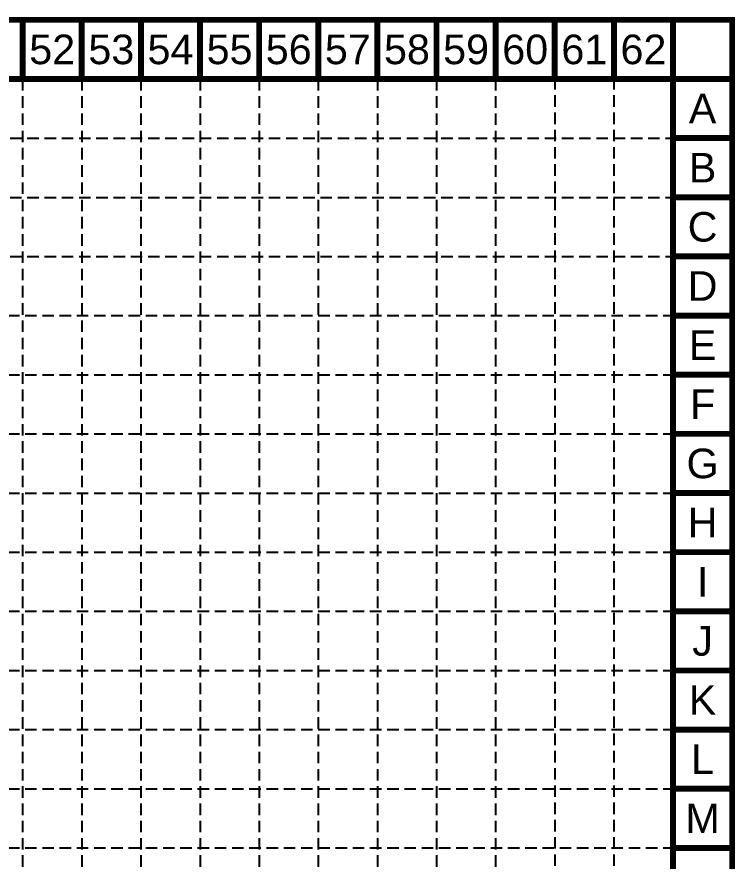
# Model space of a CAD drawing. Header units: inches. Extents: x 45655 to 51424, y 20024 to 23633.
# Drawn here: x 50330 to 51424, y 22349 to 23633 of the extents above; entities that cross this region are included whole.
import ezdxf
from ezdxf.enums import TextEntityAlignment as Align

# ---------------------------------------------------------------- set-up
doc = ezdxf.new("R2010")
doc.units = ezdxf.units.IN
doc.header["$MEASUREMENT"] = 0
doc.linetypes.add('HIDDEN', pattern=[0.375, 0.25, -0.125])
doc.layers.add('BASE', color=7, linetype='Continuous')
doc.layers.add('GRID', color=254, linetype='HIDDEN')
doc.styles.get("Standard").update_dxf_attribs({"font": 'ARIAL.TTF'})

msp = doc.modelspace()

# ---------------------------------------------------------------- linework, layer by layer
at = {"layer": 'BASE', "color": 9}
msp.add_line((51329.2, 23538.6), (51329.2, 20118.6), dxfattribs=at)
at = {"layer": 'BASE', "const_width": 9}
for points in [[(45659.2, 20028.6), (51419.2, 20028.6), (51419.2, 23628.6), (45659.2, 23628.6)], [(45749.2, 20118.6), (51329.2, 20118.6), (51329.2, 23538.6), (45749.2, 23538.6)]]:
    msp.add_lwpolyline(points, close=True, dxfattribs=at)
for points in [[(50339.2, 23538.6), (50339.2, 23628.6)], [(50429.2, 23538.6), (50429.2, 23628.6)], [(50519.2, 23538.6), (50519.2, 23628.6)], [(50609.2, 23538.6), (50609.2, 23628.6)], [(50699.2, 23538.6), (50699.2, 23628.6)], [(50789.2, 23538.6), (50789.2, 23628.6)], [(50879.2, 23538.6), (50879.2, 23628.6)], [(50969.2, 23538.6), (50969.2, 23628.6)], [(51059.2, 23538.6), (51059.2, 23628.6)], [(51149.2, 23538.6), (51149.2, 23628.6)], [(51239.2, 23538.6), (51239.2, 23628.6)], [(51329.2, 23538.6), (51329.2, 23628.6)], [(51419.2, 23538.6), (51419.2, 23628.6)], [(51419.2, 23538.6), (51329.2, 23538.6)], [(51419.2, 23448.6), (51329.2, 23448.6)], [(51419.2, 23358.6), (51329.2, 23358.6)], [(51419.2, 23268.6), (51329.2, 23268.6)], [(51419.2, 23178.6), (51329.2, 23178.6)], [(51419.2, 23088.6), (51329.2, 23088.6)], [(51419.2, 22998.6), (51329.2, 22998.6)], [(51419.2, 22908.6), (51329.2, 22908.6)], [(51419.2, 22818.6), (51329.2, 22818.6)], [(51419.2, 22728.6), (51329.2, 22728.6)], [(51419.2, 22638.6), (51329.2, 22638.6)], [(51419.2, 22548.6), (51329.2, 22548.6)], [(51419.2, 22458.6), (51329.2, 22458.6)], [(51419.2, 22368.6), (51329.2, 22368.6)]]:
    msp.add_lwpolyline(points, dxfattribs=at)
at = {"layer": 'GRID', "linetype": 'HIDDEN', "ltscale": 70}
for p, q in [((50339.2, 23538.6), (50339.2, 20388.2)), ((50429.2, 23538.6), (50429.2, 20388.2)), ((50519.2, 23538.6), (50519.2, 20388.2)), ((50609.2, 23538.6), (50609.2, 20388.2)), ((50699.2, 23538.6), (50699.2, 20388.2)), ((50789.2, 23538.6), (50789.2, 20388.2)), ((50879.2, 23538.6), (50879.2, 20388.2)), ((50969.2, 23538.6), (50969.2, 20388.2)), ((51059.2, 23538.6), (51059.2, 20388.2)), ((51149.1, 23540), (51149.1, 20388.2)), ((51239.1, 23540), (51239.1, 20388.2)), ((45752.6, 23448.3), (51332.6, 23448.3)), ((45752.6, 23358.3), (51332.6, 23358.3)), ((45752.6, 23268.3), (51332.6, 23268.3)), ((45749.2, 23178.6), (51329.2, 23178.6)), ((45749.2, 23088.6), (51329.2, 23088.6)), ((45749.2, 22998.6), (51329.2, 22998.6)), ((45749.2, 22908.6), (51329.2, 22908.6)), ((45749.2, 22818.6), (51329.2, 22818.6)), ((45749.2, 22728.6), (51329.2, 22728.6)), ((45749.2, 22638.6), (51329.2, 22638.6)), ((45749.2, 22548.6), (51329.2, 22548.6)), ((45749.2, 22458.6), (51329.2, 22458.6)), ((45749.2, 22368.6), (51329.2, 22368.6))]:
    msp.add_line(p, q, dxfattribs=at)

# ---------------------------------------------------------------- texts
at = {"layer": 'BASE'}
for s, p in [('52', (50384.2, 23583.6)), ('53', (50474.2, 23583.6)), ('54', (50564.2, 23583.6)), ('55', (50654.2, 23583.6)), ('56', (50744.2, 23583.6)), ('57', (50834.2, 23583.6)), ('58', (50924.2, 23583.6)), ('59', (51014.2, 23583.6)), ('60', (51104.2, 23583.6)), ('61', (51194.2, 23583.6)), ('62', (51284.2, 23583.6)), ('A', (51374.2, 23493.6)), ('B', (51374.2, 23403.6)), ('C', (51374.2, 23313.6)), ('D', (51374.2, 23223.6)), ('E', (51374.2, 23133.6)), ('F', (51374.2, 23043.6)), ('G', (51374.2, 22953.6)), ('H', (51374.2, 22863.6)), ('I', (51374.2, 22773.6)), ('J', (51374.2, 22683.6)), ('K', (51374.2, 22593.6)), ('L', (51374.2, 22503.6)), ('M', (51374.2, 22413.6))]:
    msp.add_text(s, height=45, dxfattribs=at).set_placement(p, align=Align.MIDDLE_CENTER)

doc.saveas('drawing.dxf')
